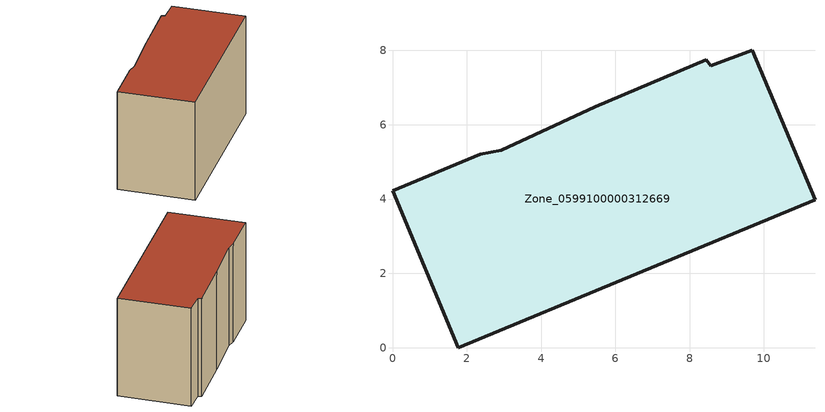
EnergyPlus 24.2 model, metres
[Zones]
Zone_0599100000312669
 floor ground (C_G): 2.92,5.31 5.46,6.48 8.45,7.75 8.57,7.58 9.69,8 11.37,3.98 1.77,0 0,4.22 2.36,5.21 z0
 wall outside (C_F): 11.37,3.98 9.69,8 8.57,7.58 8.45,7.75 5.46,6.48 2.92,5.31 2.36,5.21 0,4.22 1.77,0 11.37,3.98 z0:6.32
 roof outside (C_R): 5.46,6.48 2.92,5.31 2.36,5.21 0,4.22 1.77,0 11.37,3.98 9.69,8 8.57,7.58 8.45,7.75 z6.32
[BUILDING]
Pand.0599100000312669: North Axis=0; Terrain=City; Loads Convergence Tolerance Value=0.04; Temperature Convergence Tolerance Value=0.4; Solar Distribution=FullExterior; Maximum Number of Warmup Days=25; Minimum Number of Warmup Days=1
[Site:Location]
Rotterdam.The.Hague.AP_ZH_NLD Design_Conditions: Latitude=51.96; Longitude=4.45; Time Zone=1; Elevation=-4.5
[SITE:GROUNDTEMPERATURE:BUILDINGSURFACE]
18, 18, 18, 18, 18, 18, 18, 18, 18, 18, 18, 18
[MATERIAL] Thermal Absorptance=0.9; Solar Absorptance=0.7; Visible Absorptance=0.7
Name | Roughness | Thickness | Conductivity | Density | Specific Heat
G.TC.1946 | MediumSmooth | 0.15 | 1 | 540 | 1210
F.TC.1946 | Rough | 0.3 | 0.857143 | 1920 | 840
R.TC.1946 | MediumRough | 0.2 | 0.909091 | 1500 | 1000
[CONSTRUCTION]
C_G: G.TC.1946
C_F: F.TC.1946
C_R: R.TC.1946
[ZONE]
Zone_0599100000312669: Type=1; Multiplier=1; Ceiling Height=Autocalculate; Volume=Autocalculate; Floor Area=autocalculate; Part of Total Floor Area=Yes
[ZONEINFILTRATION:DESIGNFLOWRATE]
Infil_Zone_0599100000312669: Zone or ZoneList or Space or SpaceList=Zone_0599100000312669; Schedule=AlwaysOn; Design Flow Rate Calculation Method=Flow/Area; Flow Rate per Floor Area=0.003; Constant Term Coefficient=1; Temperature Term Coefficient=0; Velocity Term Coefficient=0; Velocity Squared Term Coefficient=0
[HVACTEMPLATE:ZONE:IDEALLOADSAIRSYSTEM]
Zone_0599100000312669: Maximum Heating Supply Air Temperature=50; Minimum Cooling Supply Air Temperature=13; Maximum Heating Supply Air Humidity Ratio=0.0156; Minimum Cooling Supply Air Humidity Ratio=0.0077; Heating Limit=NoLimit; Cooling Limit=NoLimit; Dehumidification Control Type=ConstantSensibleHeatRatio; Cooling Sensible Heat Ratio=0.7; Dehumidification Setpoint=60; Humidification Control Type=None; Humidification Setpoint=30; Outdoor Air Method=None; Outdoor Air Flow Rate per Person=0.00944; Outdoor Air Flow Rate per Zone Floor Area=0; Outdoor Air Flow Rate per Zone=0; Demand Controlled Ventilation Type=None; Outdoor Air Economizer Type=NoEconomizer; Heat Recovery Type=None; Sensible Heat Recovery Effectiveness=0.7; Latent Heat Recovery Effectiveness=0.65
[ZONECONTROL:THERMOSTAT]
ThermostatControl_Zone_0599100000312669: Zone or ZoneList=Zone_0599100000312669; Control Type Schedule=DualSetpointControlType; Control 1=Thermostat_Zone_0599100000312669; Temperature Difference Between Cutout And Setpoint=0
[THERMOSTATSETPOINT:DUALSETPOINT]
Thermostat_Zone_0599100000312669: Heating Setpoint Temperature Schedule=HeatingSetpoint_Zone_0599100000312669; Cooling Setpoint Temperature Schedule=CoolingSetpoint_Zone_0599100000312669
[SCHEDULE:COMPACT]
HeatingSetpoint_Zone_0599100000312669: Through: 12/31, For: AllDays, Until: 24:00, 21
CoolingSetpoint_Zone_0599100000312669: Through: 12/31, For: AllDays, Until: 24:00, 24
DualSetpointControlType: Through: 12/31, For: AllDays, Until: 24:00, 4
AlwaysOn: Through: 12/31, For: AllDays, Until: 24:00, 1
